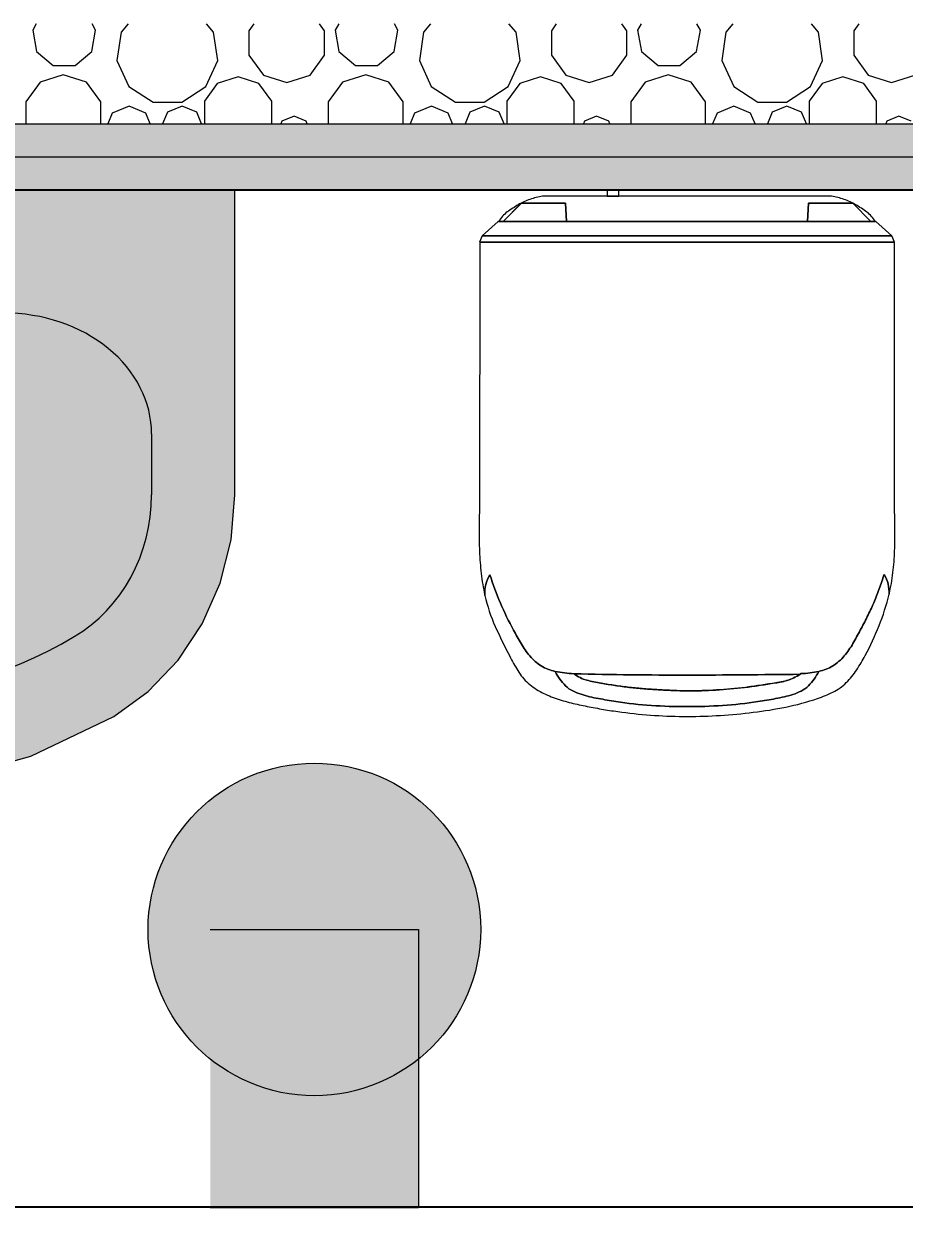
# Model space of a CAD drawing. Header units: metres. Extents: x -1783 to 21505, y -57 to 13660.
# Drawn here: x 13249.4 to 13302.3, y 12285.2 to 12357.2 of the extents above; entities that cross this region are included whole.
import ezdxf

# ---------------------------------------------------------------- set-up
doc = ezdxf.new("R2010")
doc.units = ezdxf.units.M
doc.header["$MEASUREMENT"] = 0
for name, color, linetype, lineweight in [('Bombeiro', 1, 'Continuous', 0), ('LOUCAS-METAIS.ARQ_Caneta_No__96', 252, 'Continuous', 0), ('PAREDE CONSTRUIR_Caneta_No__241', 7, 'Continuous', 13), ('PAREDE CONSTRUIR_Caneta_No__96', 252, 'Continuous', 0)]:
    doc.layers.add(name, color=color, linetype=linetype, lineweight=lineweight)
for name, color, linetype in [('cotas', 7, 'Continuous'), ('COTAS EXECUTIVO.EXEC', 7, 'Continuous'), ('PAREDE CONSTRUIR', 7, 'Continuous')]:
    doc.layers.add(name, color=color, linetype=linetype)
doc.layers.add('EQUIPAMENTOS.ARQ_Caneta_No__13', color=7, linetype='Continuous', lineweight=0, true_color=0xaaaaaa)
doc.layers.add('LOUCAS-METAIS.ARQ_Caneta_No__18', color=7, linetype='Continuous', lineweight=0, true_color=0xdfdfdf)
doc.styles.add('R80', font='romans.shx', dxfattribs={"height": 10})
doc.dimstyles.new('1-50', dxfattribs={"dimtxt": 10, "dimasz": 5, "dimexe": 10, "dimexo": 10, "dimgap": 3, "dimtad": 1, "dimdec": 1, "dimrnd": 1, "dimdsep": 46, "dimtxsty": 'R80', "dimblk": 'DOT', "dimcen": 0, "dimclrd": 252, "dimclre": 252, "dimclrt": 252, "dimadec": 0, "dimazin": 0, "dimtfac": 1, "dimtdec": 1, "dimtix": 1, "dimtmove": 2, "dimatfit": 3, "dimldrblk": 'DOT', "dimfxl": 1, "dimtolj": 1, "dimarcsym": 0})

# ---------------------------------------------------------------- blocks, each defined once
blk = doc.blocks.new('_Dot')
at = {"color": 0, "linetype": 'ByBlock', "lineweight": -2}
blk.add_line((-0.5, 0), (-1, 0), dxfattribs=at)
at = {"color": 0, "linetype": 'ByBlock', "const_width": 0.5}
blk.add_lwpolyline([(-0.25, 0, 1), (0.25, 0, 1)], format="xyb", close=True, dxfattribs=at)
blk = doc.blocks.new('*D7213')
at = {"layer": 'COTAS EXECUTIVO.EXEC', "color": 252, "lineweight": -2, "transparency": 16777216}
for p, q in [((14153.84122137245, 12347.24871889048), (13105.30963699668, 12347.24871889048)), ((13115.30963699668, 12342.24871889048), (13115.30963699668, 12106.3605889615)), ((13115.30963699668, 11866.25056980493), (13115.30963699668, 12074.64630324721)), ((13673.84122137239, 11861.25056980493), (13105.30963699668, 11861.25056980493))]:
    blk.add_line(p, q, dxfattribs=at)
at = {"layer": 'COTAS EXECUTIVO.EXEC', "color": 252, "lineweight": -2, "transparency": 16777216, "xscale": 5, "yscale": 5, "zscale": 5}
for p, rotation in [((13115.30963699668, 12347.24871889048), 90), ((13115.30963699668, 11861.25056980493), 270)]:
    blk.add_blockref('_Dot', p, dxfattribs=dict(at, rotation=rotation))
at = {"layer": 'COTAS EXECUTIVO.EXEC', "color": 252, "transparency": 16777216, "insert": (13115.30963699668, 12090.50344610436), "char_height": 10, "attachment_point": 5, "rotation": 90, "style": 'R80'}
blk.add_mtext('\\A1;486', dxfattribs=at)
blk = doc.blocks.new('*D7214')
at = {"layer": 'COTAS EXECUTIVO.EXEC', "color": 252, "lineweight": -2, "transparency": 16777216}
for p, q in [((13115.47348419995, 12366.24871889048), (13115.47348419995, 12371.24871889048)), ((14153.84122137245, 12361.24871889048), (13105.47348419995, 12361.24871889048)), ((13115.47348419995, 12347.24871889048), (13115.47348419995, 12361.24871889048)), ((14153.84122137245, 12347.24871889048), (13105.47348419995, 12347.24871889048)), ((13115.47348419995, 12342.24871889048), (13115.47348419995, 12337.24871889048))]:
    blk.add_line(p, q, dxfattribs=at)
at = {"layer": 'COTAS EXECUTIVO.EXEC', "color": 252, "lineweight": -2, "transparency": 16777216, "xscale": 5, "yscale": 5, "zscale": 5}
for p, rotation in [((13115.47348419995, 12361.24871889048), 270), ((13115.47348419995, 12347.24871889048), 90)]:
    blk.add_blockref('_Dot', p, dxfattribs=dict(at, rotation=rotation))
at = {"layer": 'COTAS EXECUTIVO.EXEC', "color": 252, "transparency": 16777216, "insert": (13115.30963699668, 12332.25252064725), "char_height": 10, "attachment_point": 5, "rotation": 90, "style": 'R80'}
blk.add_mtext('\\A1;14', dxfattribs=at)
blk = doc.blocks.new('*D7240')
at = {"layer": 'COTAS EXECUTIVO.EXEC', "color": 252, "lineweight": -2, "transparency": 16777216}
for p, q in [((14163.84122137245, 12681.23830170243), (14163.84122137245, 11798.00437883696)), ((13203.84122137239, 12129.50831464551), (13203.84122137239, 11798.00437883696)), ((13208.84122137239, 11808.00437883696), (13654.23788027196, 11808.00437883696)), ((14158.84122137245, 11808.00437883696), (13685.95216598625, 11808.00437883696))]:
    blk.add_line(p, q, dxfattribs=at)
at = {"layer": 'COTAS EXECUTIVO.EXEC', "color": 252, "lineweight": -2, "transparency": 16777216, "xscale": 5, "yscale": 5, "zscale": 5, "rotation": 180}
blk.add_blockref('_Dot', (13203.84122137239, 11808.00437883696), dxfattribs=at)
at = {"layer": 'COTAS EXECUTIVO.EXEC', "color": 252, "lineweight": -2, "transparency": 16777216, "xscale": 5, "yscale": 5, "zscale": 5}
blk.add_blockref('_Dot', (14163.84122137245, 11808.00437883696), dxfattribs=at)
at = {"layer": 'COTAS EXECUTIVO.EXEC', "color": 252, "transparency": 16777216, "insert": (13670.0950231291, 11808.00437883696), "char_height": 10, "attachment_point": 5, "style": 'R80'}
blk.add_mtext('\\A1;960', dxfattribs=at)
blk = doc.blocks.new('*D7397')
at = {"layer": 'COTAS EXECUTIVO.EXEC', "color": 252, "lineweight": -2, "transparency": 16777216}
for p, q in [((14015.84122137245, 12676.23830170243), (14015.84122137245, 12276.09098143166)), ((13203.84122137239, 11723.50257403695), (13203.84122137239, 12296.09098143166)), ((13208.84122137239, 12286.09098143166), (13580.2378802719, 12286.09098143166)), ((14010.84122137245, 12286.09098143166), (13611.95216598619, 12286.09098143166))]:
    blk.add_line(p, q, dxfattribs=at)
at = {"layer": 'COTAS EXECUTIVO.EXEC', "color": 252, "lineweight": -2, "transparency": 16777216, "xscale": 5, "yscale": 5, "zscale": 5, "rotation": 180}
blk.add_blockref('_Dot', (13203.84122137239, 12286.09098143166), dxfattribs=at)
at = {"layer": 'COTAS EXECUTIVO.EXEC', "color": 252, "lineweight": -2, "transparency": 16777216, "xscale": 5, "yscale": 5, "zscale": 5}
blk.add_blockref('_Dot', (14015.84122137245, 12286.09098143166), dxfattribs=at)
at = {"layer": 'COTAS EXECUTIVO.EXEC', "color": 252, "transparency": 16777216, "insert": (13596.09502312905, 12286.09098143166), "char_height": 10, "attachment_point": 5, "style": 'R80'}
blk.add_mtext('\\A1;812', dxfattribs=at)
blk = doc.blocks.new('Basin 26')
at = {"layer": 'LOUCAS-METAIS.ARQ_Caneta_No__18', "linetype": 'Continuous', "lineweight": 0, "true_color": 0xdfdfdf}
for points in [[(-0.0135, 8.266365894244634e-19), (0.0135, -8.266365894244634e-19), (0.0135, 0.02), (-0.0135, 0.02)], [(-0.23, 0), (-0.2299999999999999, -0.1832727272727272), (-0.2277806147942173, -0.2102503487073565), (-0.2211933914496638, -0.2363657565893484), (-0.2104488597662216, -0.2607842939915506), (-0.1958904184700033, -0.2827255365190705), (-0.1779833600784124, -0.3014882349266856), (-0.1573, -0.3164727272727273), (-0.1073195744940961, -0.3404257811567831), (-0.0544037995308433, -0.3550647915162269), (5.497056617672246e-17, -0.3599893597162591), (0.05440379953084341, -0.3550647915162269), (0.1073195744940962, -0.340425781156783), (0.1573, -0.3164727272727272), (0.1779833600784123, -0.3014882349266856), (0.1958904184700032, -0.2827255365190705), (0.2104488597662216, -0.2607842939915506), (0.2211933914496639, -0.2363657565893484), (0.2277806147942174, -0.2102503487073565), (0.23, -0.1832727272727272), (0.23, 0)]]:
    blk.add_hatch(color=254, dxfattribs=at).paths.add_polyline_path(points)
at = {"layer": 'LOUCAS-METAIS.ARQ_Caneta_No__96', "color": 252, "linetype": 'Continuous', "lineweight": 0}
for p, q in [((0.0911, -0.07385454545454545), (-0.0911, -0.07385454545454545)), ((-0.18, -0.1466181818181818), (-0.18, -0.1832727272727272)), ((0.18, -0.1466181818181818), (0.18, -0.1832727272727272))]:
    blk.add_line(p, q, dxfattribs=at)
at = {"layer": 'LOUCAS-METAIS.ARQ_Caneta_No__96', "color": 252, "linetype": 'Continuous', "lineweight": 0, "flags": 128}
for points in [[(-0.0135, 8.266365894244634e-19), (0.0135, -8.266365894244634e-19), (0.0135, 0.02), (-0.0135, 0.02)], [(-0.23, 0), (-0.2299999999999999, -0.1832727272727272), (-0.2277806147942173, -0.2102503487073565), (-0.2211933914496638, -0.2363657565893484), (-0.2104488597662216, -0.2607842939915506), (-0.1958904184700033, -0.2827255365190705), (-0.1779833600784124, -0.3014882349266856), (-0.1573, -0.3164727272727273), (-0.1073195744940961, -0.3404257811567831), (-0.0544037995308433, -0.3550647915162269), (5.497056617672246e-17, -0.3599893597162591), (0.05440379953084341, -0.3550647915162269), (0.1073195744940962, -0.340425781156783), (0.1573, -0.3164727272727272), (0.1779833600784123, -0.3014882349266856), (0.1958904184700032, -0.2827255365190705), (0.2104488597662216, -0.2607842939915506), (0.2211933914496639, -0.2363657565893484), (0.2277806147942174, -0.2102503487073565), (0.23, -0.1832727272727272), (0.23, 0)]]:
    blk.add_lwpolyline(points, close=True, dxfattribs=at)
at = {"layer": 'LOUCAS-METAIS.ARQ_Caneta_No__96', "color": 252, "linetype": 'Continuous', "lineweight": 0}
blk.add_circle((0, -0.165708), 0.0175, dxfattribs=at)
for centre, major_axis, ratio, start_param, end_param in [((-0.091, -0.1466181818181818), (0.08898386363636365, 0), 0.8177172061328786, 1.570796326794897, 3.141592653589793), ((0.091, -0.1466181818181818), (0.08898386363636365, 0), 0.8177172061328786, 0, 1.570796326794897), ((-0.09112, -0.1832727272727272), (5.937087682266369e-18, 0.09695999999999999), 0.916666666666666, 1.570796326794897, 2.644617824754479), ((0.09112, -0.1832727272727272), (5.937087682266369e-18, 0.09695999999999999), 0.916666666666666, 3.638567482425106, 4.71238898038469), ((0, 0), (1.870369656879595e-17, 0.3054545454545456), 0.9166666666666659, 2.644617812584297, 3.638567494584816)]:
    blk.add_ellipse(centre, major_axis=major_axis, ratio=ratio, start_param=start_param, end_param=end_param, dxfattribs=at)
blk = doc.blocks.new('*X80')
at = {"layer": 'PAREDE CONSTRUIR_Caneta_No__96', "color": 252, "linetype": 'Continuous', "lineweight": 0}
for p, q in [((-53.35130283367265, -37.14019999999999), (-53.35341902525165, -37.14386535133337)), ((-53.31564629872852, -37.14386535133337), (-53.31776249030753, -37.14019999999999)), ((-53.29605650920366, -37.14019999999999), (-53.30031889582488, -37.14511905638518)), ((-53.24463779607983, -37.14511905638518), (-53.24890018270105, -37.14019999999999)), ((-53.22045087354277, -37.14019999999999), (-53.22338151294913, -37.14423367909433)), ((-53.17801038695362, -37.14423367909433), (-53.18094102635998, -37.14019999999999)), ((-53.16944902325683, -37.14019999999999), (-53.17156521483584, -37.14386535133337)), ((-53.13379248831271, -37.14386535133337), (-53.13590867989171, -37.14019999999999)), ((-53.11420269878784, -37.14019999999999), (-53.11846508540906, -37.14511905638518)), ((-53.06278398566401, -37.14511905638518), (-53.06704637228523, -37.14019999999999)), ((-53.03859706312696, -37.14019999999999), (-53.04152770253332, -37.14423367909433)), ((-52.99615657653781, -37.14423367909433), (-52.99908721594417, -37.14019999999999)), ((-52.98759521284101, -37.14019999999999), (-52.98971140442002, -37.14386535133337)), ((-52.95193867789689, -37.14386535133337), (-52.9540548694759, -37.14019999999999)), ((-52.93234888837203, -37.14019999999999), (-52.93661127499325, -37.14511905638518)), ((-52.8809301752482, -37.14511905638518), (-52.88519256186942, -37.14019999999999)), ((-52.85674325271114, -37.14019999999999), (-52.8596738921175, -37.14423367909433)), ((-53.35341902525165, -37.14386535133337), (-53.35114105110927, -37.15678438467262)), ((-53.3179242728709, -37.15678438467262), (-53.31564629872852, -37.14386535133337)), ((-53.30031889582488, -37.14511905638518), (-53.30277320514631, -37.1621891526649)), ((-53.2421834867584, -37.1621891526649), (-53.24463779607983, -37.14511905638518)), ((-53.22338151294913, -37.14423367909433), (-53.22338151294913, -37.15897565157053)), ((-53.17801038695362, -37.15897565157053), (-53.17801038695362, -37.14423367909433)), ((-53.17156521483584, -37.14386535133337), (-53.16928724069346, -37.15678438467262)), ((-53.13607046245509, -37.15678438467262), (-53.13379248831271, -37.14386535133337)), ((-53.11846508540906, -37.14511905638518), (-53.12091939473049, -37.1621891526649)), ((-53.06032967634258, -37.1621891526649), (-53.06278398566401, -37.14511905638518)), ((-53.04152770253332, -37.14423367909433), (-53.04152770253332, -37.15897565157053)), ((-52.99615657653781, -37.15897565157053), (-52.99615657653781, -37.14423367909433)), ((-52.98971140442002, -37.14386535133337), (-52.98743343027764, -37.15678438467262)), ((-52.95421665203927, -37.15678438467262), (-52.95193867789689, -37.14386535133337)), ((-52.93661127499325, -37.14511905638518), (-52.93906558431468, -37.1621891526649)), ((-52.87847586592677, -37.1621891526649), (-52.8809301752482, -37.14511905638518)), ((-52.8596738921175, -37.14423367909433), (-52.8596738921175, -37.15897565157053)), ((-53.35114105110927, -37.15678438467262), (-53.34109182711634, -37.1652166848187)), ((-53.32797349686383, -37.1652166848187), (-53.3179242728709, -37.15678438467262)), ((-53.30277320514631, -37.1621891526649), (-53.29560911072691, -37.17787633126382)), ((-53.2493475811778, -37.17787633126382), (-53.2421834867584, -37.1621891526649)), ((-53.22338151294913, -37.15897565157053), (-53.21471639893792, -37.17090215783439)), ((-53.18667550096484, -37.17090215783439), (-53.17801038695362, -37.15897565157053)), ((-53.16928724069346, -37.15678438467262), (-53.15923801670053, -37.1652166848187)), ((-53.14611968644802, -37.1652166848187), (-53.13607046245509, -37.15678438467262)), ((-53.12091939473049, -37.1621891526649), (-53.11375530031109, -37.17787633126382)), ((-53.06749377076198, -37.17787633126382), (-53.06032967634258, -37.1621891526649)), ((-53.04152770253332, -37.15897565157053), (-53.0328625885221, -37.17090215783439)), ((-53.00482169054902, -37.17090215783439), (-52.99615657653781, -37.15897565157053)), ((-52.98743343027764, -37.15678438467262), (-52.97738420628471, -37.1652166848187)), ((-52.9642658760322, -37.1652166848187), (-52.95421665203927, -37.15678438467262)), ((-52.93906558431468, -37.1621891526649), (-52.93190148989527, -37.17787633126382)), ((-52.88563996034617, -37.17787633126382), (-52.87847586592677, -37.1621891526649)), ((-52.8596738921175, -37.15897565157053), (-52.85100877810628, -37.17090215783439)), ((-53.34109182711634, -37.1652166848187), (-53.32797349686383, -37.1652166848187)), ((-53.15923801670053, -37.1652166848187), (-53.14611968644802, -37.1652166848187)), ((-52.97738420628471, -37.1652166848187), (-52.9642658760322, -37.1652166848187)), ((-53.34894601010543, -37.17523996919817), (-53.35753901373111, -37.1870672240311)), ((-53.33504223817364, -37.17072235984561), (-53.34894601010543, -37.17523996919817)), ((-53.32113846624184, -37.17523996919817), (-53.33504223817364, -37.17072235984561)), ((-53.31254546261616, -37.1870672240311), (-53.32113846624184, -37.17523996919817)), ((-53.29560911072691, -37.17787633126382), (-53.28110116192575, -37.18720002381708)), ((-53.26385552997895, -37.18720002381708), (-53.2493475811778, -37.17787633126382)), ((-53.24243239614639, -37.17608056280085), (-53.25016127037171, -37.18671844555018)), ((-53.22992681495505, -37.17201725315895), (-53.24243239614639, -37.17608056280085)), ((-53.21742123376371, -37.17608056280085), (-53.22992681495505, -37.17201725315895)), ((-53.20969235953839, -37.18671844555018), (-53.21742123376371, -37.17608056280085)), ((-53.21471639893792, -37.17090215783439), (-53.20069594995137, -37.17545767786014)), ((-53.20069594995137, -37.17545767786014), (-53.18667550096484, -37.17090215783439)), ((-53.16709219968961, -37.17523996919817), (-53.17568520331529, -37.1870672240311)), ((-53.15318842775782, -37.17072235984561), (-53.16709219968961, -37.17523996919817)), ((-53.13928465582602, -37.17523996919817), (-53.15318842775782, -37.17072235984561)), ((-53.13069165220035, -37.1870672240311), (-53.13928465582602, -37.17523996919817)), ((-53.11375530031109, -37.17787633126382), (-53.09924735150994, -37.18720002381708)), ((-53.08200171956314, -37.18720002381708), (-53.06749377076198, -37.17787633126382)), ((-53.06057858573057, -37.17608056280085), (-53.0683074599559, -37.18671844555018)), ((-53.04807300453923, -37.17201725315895), (-53.06057858573057, -37.17608056280085)), ((-53.03556742334789, -37.17608056280085), (-53.04807300453923, -37.17201725315895)), ((-53.02783854912257, -37.18671844555018), (-53.03556742334789, -37.17608056280085)), ((-53.0328625885221, -37.17090215783439), (-53.01884213953556, -37.17545767786014)), ((-53.01884213953556, -37.17545767786014), (-53.00482169054902, -37.17090215783439)), ((-52.9852383892738, -37.17523996919817), (-52.99383139289947, -37.1870672240311)), ((-52.971334617342, -37.17072235984561), (-52.9852383892738, -37.17523996919817)), ((-52.95743084541021, -37.17523996919817), (-52.971334617342, -37.17072235984561)), ((-52.94883784178453, -37.1870672240311), (-52.95743084541021, -37.17523996919817)), ((-52.93190148989527, -37.17787633126382), (-52.91739354109412, -37.18720002381708)), ((-52.90014790914732, -37.18720002381708), (-52.88563996034617, -37.17787633126382)), ((-52.87872477531476, -37.17608056280085), (-52.88645364954008, -37.18671844555018)), ((-52.86621919412342, -37.17201725315895), (-52.87872477531476, -37.17608056280085)), ((-52.85371361293208, -37.17608056280085), (-52.86621919412342, -37.17201725315895)), ((-52.84598473870675, -37.18671844555018), (-52.85371361293208, -37.17608056280085)), ((-52.85100877810628, -37.17090215783439), (-52.83698832911974, -37.17545767786014)), ((-52.83698832911974, -37.17545767786014), (-52.82296788013321, -37.17090215783439)), ((-53.35753901373111, -37.1870672240311), (-53.35753901373111, -37.2002)), ((-53.31254546261616, -37.2002), (-53.31254546261616, -37.1870672240311)), ((-53.29552709190923, -37.18963667597005), (-53.30563463564745, -37.1938233576687)), ((-53.28541954817101, -37.1938233576687), (-53.29552709190923, -37.18963667597005)), ((-53.28110116192575, -37.18720002381708), (-53.26385552997895, -37.18720002381708)), ((-53.26361344366125, -37.18962105589951), (-53.27247834595235, -37.1932930186576)), ((-53.25474854137014, -37.1932930186576), (-53.26361344366125, -37.18962105589951)), ((-53.25016127037171, -37.18671844555018), (-53.25016127037171, -37.19986759176502)), ((-53.20969235953839, -37.19986759176502), (-53.20969235953839, -37.18671844555018)), ((-53.17568520331529, -37.1870672240311), (-53.17568520331529, -37.2002)), ((-53.13069165220035, -37.2002), (-53.13069165220035, -37.1870672240311)), ((-53.11367328149341, -37.18963667597005), (-53.12378082523163, -37.1938233576687)), ((-53.10356573775519, -37.1938233576687), (-53.11367328149341, -37.18963667597005)), ((-53.09924735150994, -37.18720002381708), (-53.08200171956314, -37.18720002381708)), ((-53.08175963324543, -37.18962105589951), (-53.09062453553653, -37.1932930186576)), ((-53.07289473095432, -37.1932930186576), (-53.08175963324543, -37.18962105589951)), ((-53.0683074599559, -37.18671844555018), (-53.0683074599559, -37.19986759176502)), ((-53.02783854912257, -37.19986759176502), (-53.02783854912257, -37.18671844555018)), ((-52.99383139289947, -37.1870672240311), (-52.99383139289947, -37.2002)), ((-52.94883784178453, -37.2002), (-52.94883784178453, -37.1870672240311)), ((-52.9318194710776, -37.18963667597005), (-52.94192701481582, -37.1938233576687)), ((-52.92171192733937, -37.1938233576687), (-52.9318194710776, -37.18963667597005)), ((-52.91739354109412, -37.18720002381708), (-52.90014790914732, -37.18720002381708)), ((-52.89990582282962, -37.18962105589951), (-52.90877072512072, -37.1932930186576)), ((-52.89104092053851, -37.1932930186576), (-52.89990582282962, -37.18962105589951)), ((-52.88645364954008, -37.18671844555018), (-52.88645364954008, -37.19986759176502)), ((-52.84598473870675, -37.19986759176502), (-52.84598473870675, -37.18671844555018)), ((-53.30563463564745, -37.1938233576687), (-53.30827592738348, -37.2002)), ((-53.28277825643498, -37.2002), (-53.28541954817101, -37.1938233576687)), ((-53.27247834595235, -37.1932930186576), (-53.27533931129943, -37.2002)), ((-53.25188757602307, -37.2002), (-53.25474854137014, -37.1932930186576)), ((-53.20355037195025, -37.19869341515068), (-53.2041744198277, -37.2002)), ((-53.19624018624885, -37.19566543708969), (-53.20355037195025, -37.19869341515068)), ((-53.18893000054745, -37.19869341515068), (-53.19624018624885, -37.19566543708969)), ((-53.18830595267, -37.2002), (-53.18893000054745, -37.19869341515068)), ((-53.12378082523163, -37.1938233576687), (-53.12642211696766, -37.2002)), ((-53.10092444601916, -37.2002), (-53.10356573775519, -37.1938233576687)), ((-53.09062453553653, -37.1932930186576), (-53.09348550088362, -37.2002)), ((-53.07003376560725, -37.2002), (-53.07289473095432, -37.1932930186576)), ((-53.02169656153443, -37.19869341515068), (-53.02232060941189, -37.2002)), ((-53.01438637583303, -37.19566543708969), (-53.02169656153443, -37.19869341515068)), ((-53.00707619013163, -37.19869341515068), (-53.01438637583303, -37.19566543708969)), ((-53.00645214225418, -37.2002), (-53.00707619013163, -37.19869341515068)), ((-52.94192701481582, -37.1938233576687), (-52.94456830655184, -37.2002)), ((-52.91907063560335, -37.2002), (-52.92171192733937, -37.1938233576687)), ((-52.90877072512072, -37.1932930186576), (-52.9116316904678, -37.2002)), ((-52.88817995519143, -37.2002), (-52.89104092053851, -37.1932930186576)), ((-52.83984275111862, -37.19869341515068), (-52.84046679899607, -37.2002)), ((-52.83253256541722, -37.19566543708969), (-52.83984275111862, -37.19869341515068)), ((-52.82522237971582, -37.19869341515068), (-52.83253256541722, -37.19566543708969)), ((-53.25016127037171, -37.19986759176502), (-53.24991976165234, -37.2002)), ((-53.20993386825776, -37.2002), (-53.20969235953839, -37.19986759176502)), ((-53.0683074599559, -37.19986759176502), (-53.06806595123653, -37.2002)), ((-53.02808005784194, -37.2002), (-53.02783854912257, -37.19986759176502)), ((-52.88645364954008, -37.19986759176502), (-52.88621214082071, -37.2002)), ((-52.84622624742612, -37.2002), (-52.84598473870675, -37.19986759176502))]:
    blk.add_line(p, q, dxfattribs=at)
blk = doc.blocks.new('Filtro de agua eletrolux_2')
at = {"layer": 'EQUIPAMENTOS.ARQ_Caneta_No__13', "color": 253, "linetype": 'Continuous', "lineweight": 0, "true_color": 0xaaaaaa, "flags": 128}
for points in [[(-0.04802657, 3.236756000000001e-17), (-0.04802636, -0.00354529), (-0.04103542, -0.00354529), (-0.04103564000000001, -3.241851000000001e-17)], [(-0.07242711, -0.01885592000000001), (-0.07300356000000001, -0.007868284), (-0.09964465000000002, -0.007868284), (-0.1104856, -0.01886468)], [(0.07242796, -0.018857), (0.1104865, -0.01886468), (0.09961700999999999, -0.007868284), (0.07300446000000001, -0.007868284)], [(-0.113528, -0.0188985), (-0.1232033, -0.02736253), (0.1231805, -0.02735051), (0.1135283, -0.0188985)], [(-0.1232033, -0.02736253), (-0.1247279, -0.03130631), (0.1247279, -0.03130631), (0.1231853, -0.02734178)]]:
    blk.add_lwpolyline(points, close=True, dxfattribs=at)
for points in [[(0.07242578000000002, -0.0188985), (0.07300446000000001, -0.007868284), (0.09961700999999999, -0.007868284), (0.1105199, -0.0188985), (0.1131788, -0.0188985, 0.1155889981381996), (0.1081044006215044, -0.01309292913373594, 0.0220926520706907), (0.101478515248316, -0.008769215211566775, 0.05006742484961053), (0.09442736401218355, -0.005501765433180358, 0.03995405318996114), (0.08689159187867775, -0.003545279321738877), (-0.08689158000000001, -0.00354529, 0.03995405318996436), (-0.09442735045901358, -0.005501775676698982, 0.05006748030568686), (-0.10147850713944, -0.008769228925546817, 0.02209265072282298), (-0.1081043909029123, -0.01309294267971037, 0.1155889466397372), (-0.1131787826234949, -0.01889850922691939), (-0.1105199, -0.0188985), (-0.099617, -0.007868284), (-0.07300445000000001, -0.007868284), (-0.07242577000000003, -0.0188985)], [(-0.07927001000000002, -0.2894227000000001, 0.019469625002134), (-0.07362316728581662, -0.2903408592995038, 0.01948385600051369), (-0.06792198031948925, -0.2908168072029408, 0.006621063243297672), (9.163158307878751e-05, -0.2916468607512628, 0.003296630044446454), (0.06811281062245006, -0.2911277437551849, 0.002040931403895726), (0.06838857171676212, -0.2909506335114262, 0.002125524451986065), (0.06866282885390132, -0.2907712437060964, 0.01933484685596171), (0.07399250750157478, -0.2903021590067946, 0.01934084480245104), (0.07927001574601943, -0.2894226794171207, 0.09279166852478606), (0.08769654298146294, -0.2860727888903179, 0.07537973771222771), (0.09459044723983864, -0.2801002147107988, 0.04886212987156397), (0.09980795272220551, -0.2726153903101953, 0.005558043879470518), (0.1042028952328393, -0.264570497464084, 0.003801719686164357), (0.1084246819304353, -0.2564864907375346, 0.01685255099584556), (0.1123069031483951, -0.2482396013544622, 0.01688466007464698), (0.1156247966296282, -0.2397484988125501, 0.007095802397958987), (0.1185331717263789, -0.2311040909320251, -0.08981733420602994), (0.1209442792671197, -0.2367989046656574, -0.06272474089090517), (0.1215423915106185, -0.2430056997518877, 0.03151154589184945), (0.1238620225723708, -0.2300200025790379, 0.01981827633429448), (0.1248401851044821, -0.2168491994859002, 0.009318011869799008), (0.1250498511092459, -0.2036339998583608, 0.01260241129445428), (0.1246802115496377, -0.1904240993852315), (0.1247279, -0.03130631), (-0.1246726, -0.03131729), (-0.1246848, -0.1905986, 0.01391225243332897), (-0.1250700491876479, -0.203915799945996, 0.01129060763662195), (-0.1247838318971093, -0.2172372014063759, 0.01675121359882312), (-0.1237497971405145, -0.2305422108331085, 0.02799983196683726), (-0.1215331315800883, -0.2436883071625116, -0.0783554026201994), (-0.1210167027198506, -0.2372462993448161, -0.08012507186653771), (-0.1185235159292206, -0.2312878900972498, 0.02327798777570548), (-0.112192853215779, -0.2483288226401646, 0.02356980270181541), (-0.1042961255752587, -0.2647024138560134, 0.008725758558628116), (-0.09978757887415932, -0.2726882934601251, 0.04120497802487529), (-0.09452283868350245, -0.2801607988997987, 0.07933413462149584), (-0.08767892159159119, -0.2861190185717962, 0.09207899525586848), (-0.07927000422075124, -0.2894226700642183)], [(-0.07927001000000002, -0.2894227000000001, -0.0920789952560966), (-0.08767893773472016, -0.2861190444358664, -0.07933413462102405), (-0.09452286207815833, -0.2801608184507788, -0.0412049780248923), (-0.09978760515815216, -0.272688308910124, -0.0087257585586511), (-0.1042961523823843, -0.2647024283794001, -0.02356980270178419), (-0.1121928812708624, -0.2483288345759527, -0.02327796949055868), (-0.1185235406278045, -0.2312879129760873, 0.0801246690675931), (-0.1210167113689195, -0.2372462972613509, 0.07835534525564535), (-0.1215331408117193, -0.2436883031239438, 0.04942012306215398), (-0.1152874591884813, -0.262422826471065, 0.01579832781509989), (-0.1066216838595452, -0.2802645440574741, 0.01447788161705929), (-0.1017357337318773, -0.288944520295446, 0.075356433448924), (-0.0954485750774297, -0.2965301281184015, 0.06384225682327606), (-0.0872830425703937, -0.302125863603023, 0.03812367916379276), (-0.07810621505250055, -0.3059740152030805, 0.02457301444426889), (-0.06852661921787254, -0.3086429407278168, 0.006855340724991324), (-0.05878745943363716, -0.3107072477232934, 0.007954324632909583), (-0.04901535576378137, -0.3124778956485676, 0.00806843030866309), (-0.03919155531569897, -0.3139345403242877, 0.0162723262927435), (-0.01948274550294136, -0.315882683276457, 0.01656049855148075), (0.0003110523177032087, -0.316533470397819, 0.01599317994177722), (0.02011858329701563, -0.3158947512698011, 0.01463513962418958), (0.03985152065749335, -0.3140445863826099, 0.01871861796833124), (0.0594444423872723, -0.3108789119223936, 0.03416685999740796), (0.07856258030546996, -0.3056715296761996, 0.02845323054982898), (0.08776907475201279, -0.3018750306942328, 0.08417309096324614), (0.09579603906339677, -0.2961932391792561, 0.05257213393523127), (0.1020584399719309, -0.2884780260050036, 0.02018246854042022), (0.1071608050424916, -0.2798965568493932, 0.03015183616757524), (0.1155368805407456, -0.2619080317489131, 0.0339447346142584), (0.121542469742252, -0.2430057170498973, 0.06272489183019461), (0.1209443560504603, -0.2367988873863864, 0.0898169990952216), (0.1185332502118726, -0.2311040671274567, -0.007095838681385945), (0.1156248602617072, -0.2397485212314333, -0.0168846600746124), (0.1123069651225898, -0.2482396280161761, -0.01685255099590785), (0.108424741968144, -0.2564865215128709, -0.003801719686169922), (0.1042029547956235, -0.2645705291488202, -0.005558043879466701), (0.09980801156591818, -0.2726154233111837, -0.0488621298715621), (0.09459049856100124, -0.2801002585033327, -0.0753797377118951), (0.08769657901473969, -0.2860728459275927, -0.09279166627199349), (0.07927002892424592, -0.2894227455838085, -0.03388404164441354), (0.07647825609521748, -0.2940239394662376, -0.04537061276594262), (0.07300180216042626, -0.2981197327491727, -0.0771454981969636), (0.06867414466814953, -0.3012246092274397, -0.04023282384065106), (0.06370078948364649, -0.3032569298616659, -0.03379126102499559), (0.05329053913215064, -0.3058039950159878, -0.004051739252763898), (0.04269372487603813, -0.3075608309641054, -0.02288322428407242), (0.02140464304677645, -0.3099214470438402, -0.01609155882848449), (-1.495784013318241e-05, -0.3106176995753261, -0.01673926904126898), (-0.02143376353198978, -0.309907152924787, -0.02215380630399067), (-0.04272365053498157, -0.3075355673174242, -0.005982441840264449), (-0.0533048947195823, -0.3057496812744835, -0.02974851523693133), (-0.06371395027975216, -0.3032173334535167, -0.0428047159566995), (-0.06868996421127864, -0.3012085674764519, -0.07791023689492364), (-0.07300577456215328, -0.2980964349196012, -0.04206620902395337), (-0.07648898412490453, -0.2940148173096583, -0.03893869356636705), (-0.07927003833414001, -0.289422714275384)], [(0.07927002000000002, -0.2894227000000001, -0.0193408448024351), (0.07399251015226377, -0.2903021798568575, -0.01933494324693295), (0.06866280324508663, -0.2907712660083395, -0.02456307057580278), (0.06491649901220238, -0.2929883981267666, -0.04414273850332833), (0.06091272017896458, -0.2946672005609926, -0.03184837344983908), (0.05666779530091516, -0.2957291288915677, -0.005357275357042131), (0.05234717045685818, -0.2964741028304264, -0.00187681584974954), (0.04373655937962495, -0.2978307959641494, -0.007849704934864015), (0.03510219057194692, -0.2990196046988799, -0.0150616412342878), (0.01775062140526644, -0.3006030230532802, -0.01541334939929365), (0.0003351849621127656, -0.3011266494277506, -0.01191020381154626), (-0.008372827621638738, -0.3009125128323958, -0.00117696401925505), (-0.01707470184330104, -0.3004704346726785, -0.006842843394526196), (-0.02576762964949194, -0.2998888956543986, -0.008684030631889897), (-0.03443781842529831, -0.2990377863935171, -0.007866113214529232), (-0.04307477854486198, -0.2979002578355617, -0.005182780655687553), (-0.05167970783564731, -0.296537646365965, -0.0213930227977726), (-0.06026895924642446, -0.2947051744510192, -0.1089881782526284), (-0.06792198338473003, -0.2908168041243985, -0.01948384510698514), (-0.07362316692732168, -0.290340856381753, -0.01946962500215533), (-0.07927000941562573, -0.2894226971189768, 0.03893871032119046), (-0.07648895686949778, -0.2940147977538523, 0.04206620902353363), (-0.07300575096440189, -0.2980964110777709, 0.0779102368944591), (-0.0686899490418234, -0.3012085375569871, 0.04280471595706938), (-0.06371394042649714, -0.3032173013879571, 0.02974851523690966), (-0.05330488874146659, -0.3057496482661682, 0.00598244184026678), (-0.04272364534836975, -0.3075355341755201, 0.02215380630399084), (-0.02143376129827885, -0.3099071194539447, 0.01673926904126893), (-1.495785065335163e-05, -0.3106176660300337, 0.01609155882848421), (0.02140464087877019, -0.3099214135686778, 0.02288322428407192), (0.04269371965783458, -0.3075607978271608, 0.004051739252763953), (0.05329053337760993, -0.3058039619679619, 0.03379126102500604), (0.06370077932989042, -0.3032568978899911, 0.04023282384071272), (0.06867412952513685, -0.3012245792945829, 0.07714549819672332), (0.07300177865642891, -0.2981197088149115, 0.04537061276589842), (0.07647822865977491, -0.2940239201638223, 0.0338842706914492), (0.07927001585599935, -0.2894226978550845)], [(0.06811281, -0.2911277, -0.003296630044446454), (9.163153764266737e-05, -0.2916468169916726, -0.006621063230047245), (-0.06792197907004306, -0.2908167634609558, 0.1086332261730307), (-0.06030693078211703, -0.2946925645478928, 0.02164606715788586), (-0.05176043095985375, -0.2965239466342567, 0.00521871285892795), (-0.04319645861603295, -0.2978828906487872, 0.00777063183356361), (-0.03460063419724825, -0.2990188501358669, 0.008627620056175664), (-0.02597179843807134, -0.2998723808400308, 0.006919145344738248), (-0.01732013881685269, -0.3004572779740184, 0.001212930052824481), (-0.008659386529436347, -0.3009014313078575, 0.01145470976762604), (7.596564321387051e-06, -0.3011259935506754, 0.01579980249568209), (0.01734233792211312, -0.3006300655242125, 0.01470094558705318), (0.03461576387739713, -0.2990782487916195, 0.008067978187938335), (0.04320827917398962, -0.2979099945811681, 0.002153015240651627), (0.0517761387783659, -0.296566192424312, 0.003277078708747885), (0.05608244650680419, -0.2958427800086815, 0.0287105723581515), (0.06032680692757133, -0.2948472234024823, 0.04403684716373483), (0.06434474273438125, -0.2932618654848159, 0.02575565072087257), (0.06811280931726306, -0.2911276989273752)]]:
    blk.add_lwpolyline(points, format="xyb", close=True, dxfattribs=at)

msp = doc.modelspace()

# ---------------------------------------------------------------- hatches: boundary and pattern name
at = {"layer": 'Bombeiro'}
h = msp.add_hatch(color=256, dxfattribs=at)
h.dxf.hatch_style = 1
h.paths.add_polyline_path([(13266.83997493484, 12312.78230767421, -1), (13266.83997493484, 12292.78230767421, -1)])
h = msp.add_hatch(color=256, dxfattribs=at)
h.paths.add_polyline_path([(13260.57416336154, 12228.8719184398), (13260.57416336154, 12221.06297783781), (13256.0672211606, 12221.06297783781), (13256.0672211606, 12210.98339401984), (13266.8399749349, 12205.99496726347), (13277.61272870921, 12210.98339401984), (13277.61272870921, 12221.06297783781), (13273.1057865083, 12221.06297783781), (13273.1057865083, 12228.8719184398)])
h.paths.add_polyline_path([(13260.57416336154, 12230.63169886991), (13273.1057865083, 12230.63169886991), (13273.1057865083, 12247.34951574841), (13260.57416336154, 12247.34951574841)])
h.paths.add_polyline_path([(13260.57416336154, 12265.82711305703), (13260.57416336154, 12249.10929617852), (13273.1057865083, 12249.10929617852), (13273.1057865083, 12265.82711305703)])
h.paths.add_polyline_path([(13273.1057865083, 12284.30471036565), (13260.57416336154, 12284.30471036565), (13260.57416336154, 12267.58689348715), (13273.1057865083, 12267.58689348715)])
h.paths.add_polyline_path([(13273.1057865083, 12302.78230767427), (13260.57416336154, 12302.78230767427), (13260.57416336154, 12286.06449079576), (13273.1057865083, 12286.06449079576)])
at = {"layer": 'cotas'}
h = msp.add_hatch(color=7, dxfattribs=at)
h.dxf.hatch_style = 1
h.paths.add_polyline_path([(21504.96070620586, 13659.96308478161), (10304.96070620586, 13659.96308478161), (10304.96070620586, 5739.963084781606), (21504.96070620586, 5739.963084781606)])
h.paths.add_polyline_path([(10571.62737287255, 13593.29641811495), (21371.62737287255, 13593.29641811495), (21371.62737287255, 5806.629751448292), (10571.62737287255, 5806.629751448292)], flags=16)
at = {"layer": 'PAREDE CONSTRUIR', "linetype": 'Continuous', "lineweight": 0, "true_color": 0xffffff}
for points in [[(13467.84122137241, 12351.24871889053), (13203.84122137241, 12351.24871889053), (13203.84122137241, 12349.24871889053), (13467.84122137241, 12349.24871889053)], [(13467.84122137241, 12349.24871889053), (13203.84122137241, 12349.24871889053), (13203.84122137241, 12347.24871889053), (13467.84122137241, 12347.24871889053)]]:
    msp.add_hatch(color=7, dxfattribs=at).paths.add_polyline_path(points)

# ---------------------------------------------------------------- linework, layer by layer
at = {"layer": 'Bombeiro'}
for p, q in [((13260.57416336154, 12302.78230767427), (13273.1057865083, 12302.78230767427)), ((13273.1057865083, 12302.78230767427), (13273.1057865083, 12286.06449079576)), ((13260.57416336154, 12286.06449079576), (13273.1057865083, 12286.06449079576))]:
    msp.add_line(p, q, dxfattribs=at)
msp.add_circle((13266.83997493484, 12302.78230767418), 10, dxfattribs=at)
at = {"layer": 'COTAS EXECUTIVO.EXEC', "flags": 128}
msp.add_lwpolyline([(14163.84122137245, 12347.24871889048), (13203.84122137239, 12347.24871889048), (13203.84122137239, 11861.25056980493), (14163.84122137245, 11861.25056980493)], close=True, dxfattribs=at)
at = {"layer": 'PAREDE CONSTRUIR_Caneta_No__241', "color": 7, "linetype": 'Continuous', "lineweight": 13}
for p, q in [((13203.84122137241, 12351.24871889053), (13467.84122137241, 12351.24871889053)), ((13203.84122137241, 12349.24871889053), (13467.84122137241, 12349.24871889053))]:
    msp.add_line(p, q, dxfattribs=at)
at = {"layer": 'PAREDE CONSTRUIR_Caneta_No__241', "color": 7, "linetype": 'Continuous', "lineweight": 13, "flags": 128}
msp.add_lwpolyline([(13203.84122137241, 12347.24871889053), (13469.84122137241, 12347.24871889053)], dxfattribs=at)

# ---------------------------------------------------------------- block references
at = {"layer": 'EQUIPAMENTOS.ARQ_Caneta_No__13', "color": 253, "linetype": 'Continuous', "lineweight": 0, "true_color": 0xaaaaaa, "xscale": 100, "yscale": 100, "zscale": 100, "rotation": 359.9966178040425}
msp.add_blockref('Filtro de agua eletrolux_2', (13289.24636610357, 12347.24798059528), dxfattribs=at)
at = {"layer": 'LOUCAS-METAIS.ARQ_Caneta_No__96', "color": 252, "linetype": 'Continuous', "lineweight": 0, "xscale": 100, "yscale": 100, "zscale": 100}
msp.add_blockref('Basin 26', (13239.04982707818, 12347.24871889053), dxfattribs=at)
at = {"layer": 'PAREDE CONSTRUIR', "color": 7, "lineweight": 13, "xscale": 100, "yscale": 100, "zscale": 100}
msp.add_blockref('*X80', (18585.24464615177, 16071.26871889053), dxfattribs=at)

# ---------------------------------------------------------------- dimensions: what is measured, and where the dimension line sits
at = {"layer": 'COTAS EXECUTIVO.EXEC'}
for base, p1, p2, picture, middle in [((14163.84122137245, 11808.00437883696), (13203.84122137239, 12139.50831464551), (14163.84122137245, 12691.23830170243), '*D7240', (13670.0950231291, 11808.00437883696)), ((14015.84122137245, 12286.09098143166), (13203.84122137239, 11713.50257403695), (14015.84122137245, 12686.23830170243), '*D7397', (13596.09502312905, 12286.09098143166))]:
    dim = msp.add_linear_dim(base=base, p1=p1, p2=p2, dimstyle='1-50', dxfattribs=at)
    dim.commit()
    dim.dimension.update_dxf_attribs({"geometry": picture, "text_midpoint": middle, "dimtype": 160})
for base, p1, p2, picture, middle in [((13115.47348419995, 12361.24871889048), (14163.84122137245, 12347.24871889048), (14163.84122137245, 12361.24871889048), '*D7214', (13115.30963699668, 12332.25252064725)), ((13115.30963699668, 12347.24871889048), (13683.84122137239, 11861.25056980493), (14163.84122137245, 12347.24871889048), '*D7213', (13115.30963699668, 12090.50344610436))]:
    dim = msp.add_linear_dim(base=base, p1=p1, p2=p2, angle=90, dimstyle='1-50', dxfattribs=at)
    dim.commit()
    dim.dimension.update_dxf_attribs({"geometry": picture, "text_midpoint": middle, "dimtype": 160})

doc.saveas('drawing.dxf')
